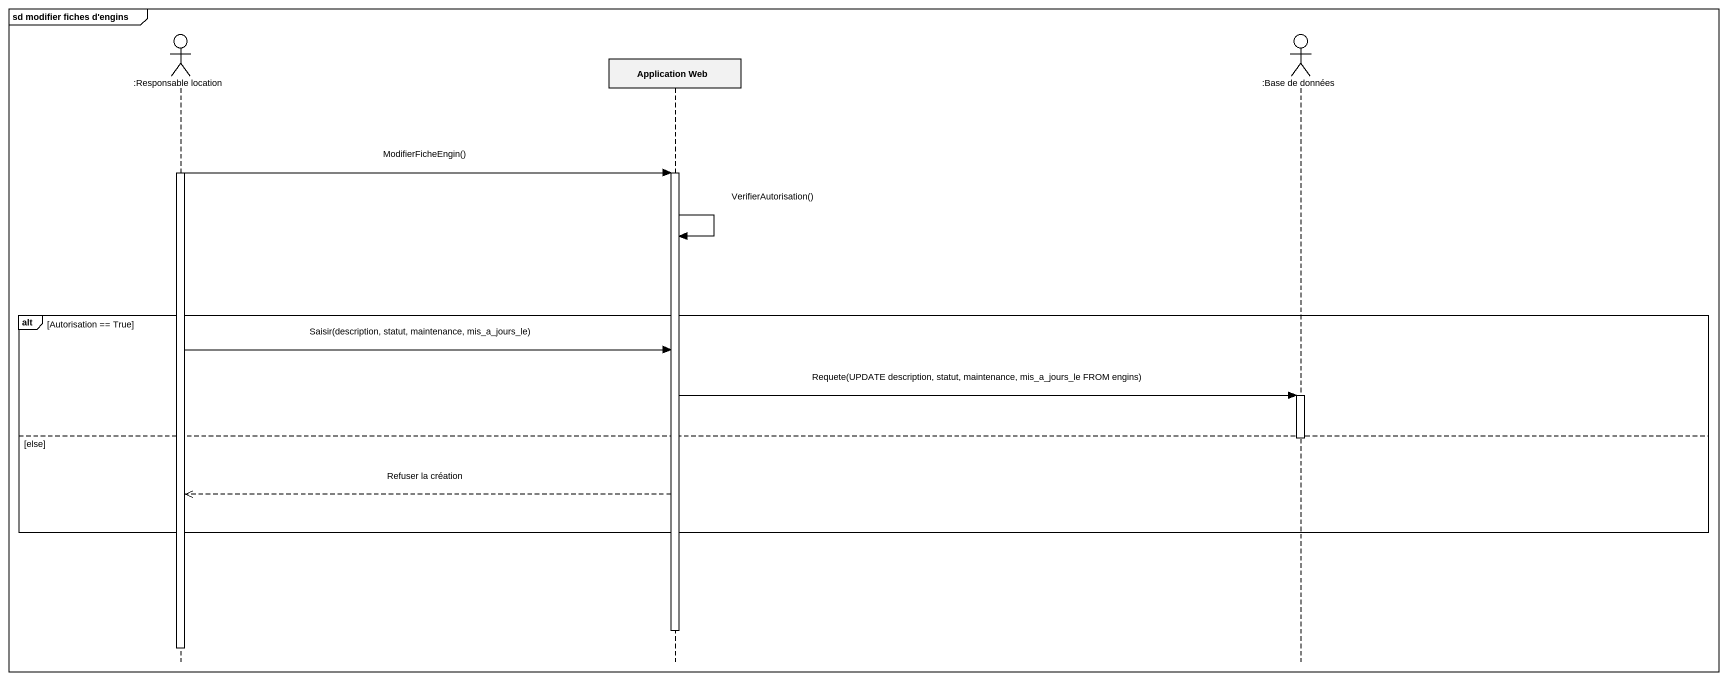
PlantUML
@startuml
mainframe sd modifier fiches d'engins
hide footbox
actor ":Responsable location" as Responsable_location
participant "Application Web" as Application_Web
actor ":Base de données" as Base_de_données

activate Responsable_location
Responsable_location -> Application_Web : ModifierFicheEngin()
activate Application_Web
Application_Web -> Application_Web : VerifierAutorisation()
alt Autorisation == True
  Responsable_location -> Application_Web : Saisir(description, statut, maintenance, mis_a_jours_le)
  Application_Web -> Base_de_données : Requete(UPDATE description, statut, maintenance, mis_a_jours_le FROM engins)
  activate Base_de_données
else else
  deactivate Base_de_données
  Application_Web -->> Responsable_location : Refuser la création
end
deactivate Application_Web
deactivate Responsable_location
@enduml
